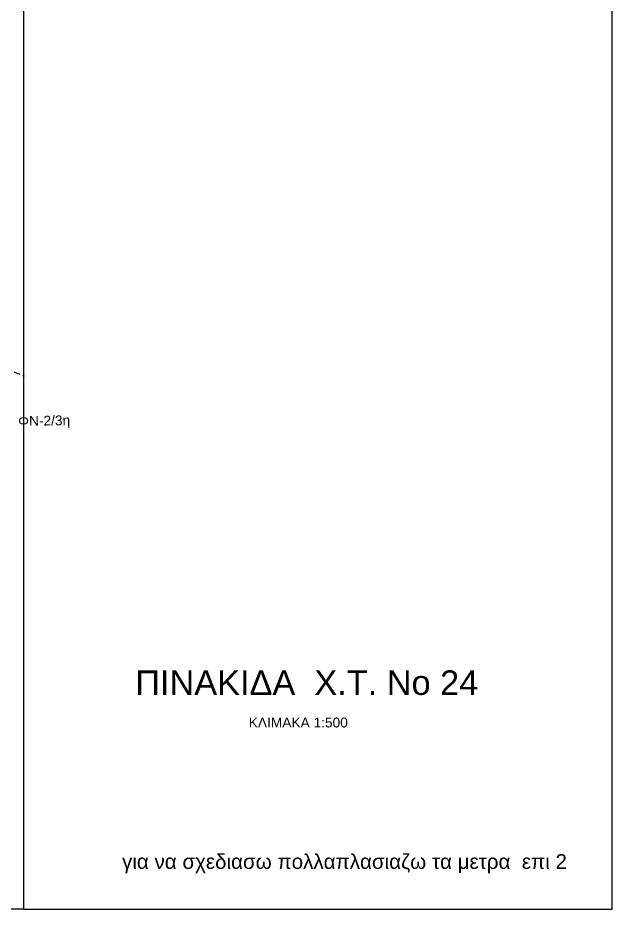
# Model space of a CAD drawing. Header units: millimetres. Extents: x 924 to 3152, y 704 to 1760.
# Drawn here: x 2910 to 3152.1, y 721.8 to 1085 of the extents above; entities that cross this region are included whole.
import ezdxf

# ---------------------------------------------------------------- set-up
doc = ezdxf.new("R2010")
doc.units = ezdxf.units.MM
doc.linetypes.add('DASHED', pattern=[19.05, 12.7, -6.35])
doc.layers.add('Άγνωστα', color=7, linetype='Continuous')
doc.layers.add('Επιγραφές - Σχήματα', color=7, linetype='Continuous')
doc.styles.get("Standard").update_dxf_attribs({"font": 'ARIAL.TTF'})

msp = doc.modelspace()

# ---------------------------------------------------------------- linework, layer by layer
at = {"layer": 'Άγνωστα', "color": 133, "linetype": 'DASHED', "ltscale": 0.2}
msp.add_lwpolyline([(2898.94, 945.233), (2898.974, 944.003), (2901.367, 943.728), (2912.602, 938.996)], dxfattribs=at)
at = {"layer": 'Επιγραφές - Σχήματα'}
msp.add_lwpolyline([(945.928, 1724.828), (2912.268, 1724.828), (2912.268, 721.757), (945.928, 721.757)], close=True, dxfattribs=at)
at = {"layer": 'Επιγραφές - Σχήματα', "ltscale": 10}
msp.add_lwpolyline([(2912.268, 721.757), (3152.137, 721.757), (3152.137, 1724.828), (2912.268, 1724.828)], dxfattribs=at)

# ---------------------------------------------------------------- texts
at = {"layer": 'Επιγραφές - Σχήματα', "linetype": 'Continuous', "insert": (2910.075, 922.668), "char_height": 4, "width": 47.13111, "attachment_point": 1, "rotation": 1.02002}
msp.add_mtext('ΦΝ-2/3η', dxfattribs=at)
at = {"layer": 'Επιγραφές - Σχήματα', "ltscale": 10, "width": 315.0361, "attachment_point": 1}
for s, insert, char_height in [('ΠΙΝΑΚΙΔΑ  Χ.Τ. Νο 24', (2957.841, 819.075), 10), ('ΚΛΙΜΑΚΑ 1:500', (3004.082, 799.83), 4), ('{\\C1;για να σχεδιασω πολλαπλασιαζω τα μετρα  επι 2}', (2952.467, 744.181), 6)]:
    msp.add_mtext(s, dxfattribs=dict(at, insert=insert, char_height=char_height))

doc.saveas('drawing.dxf')
